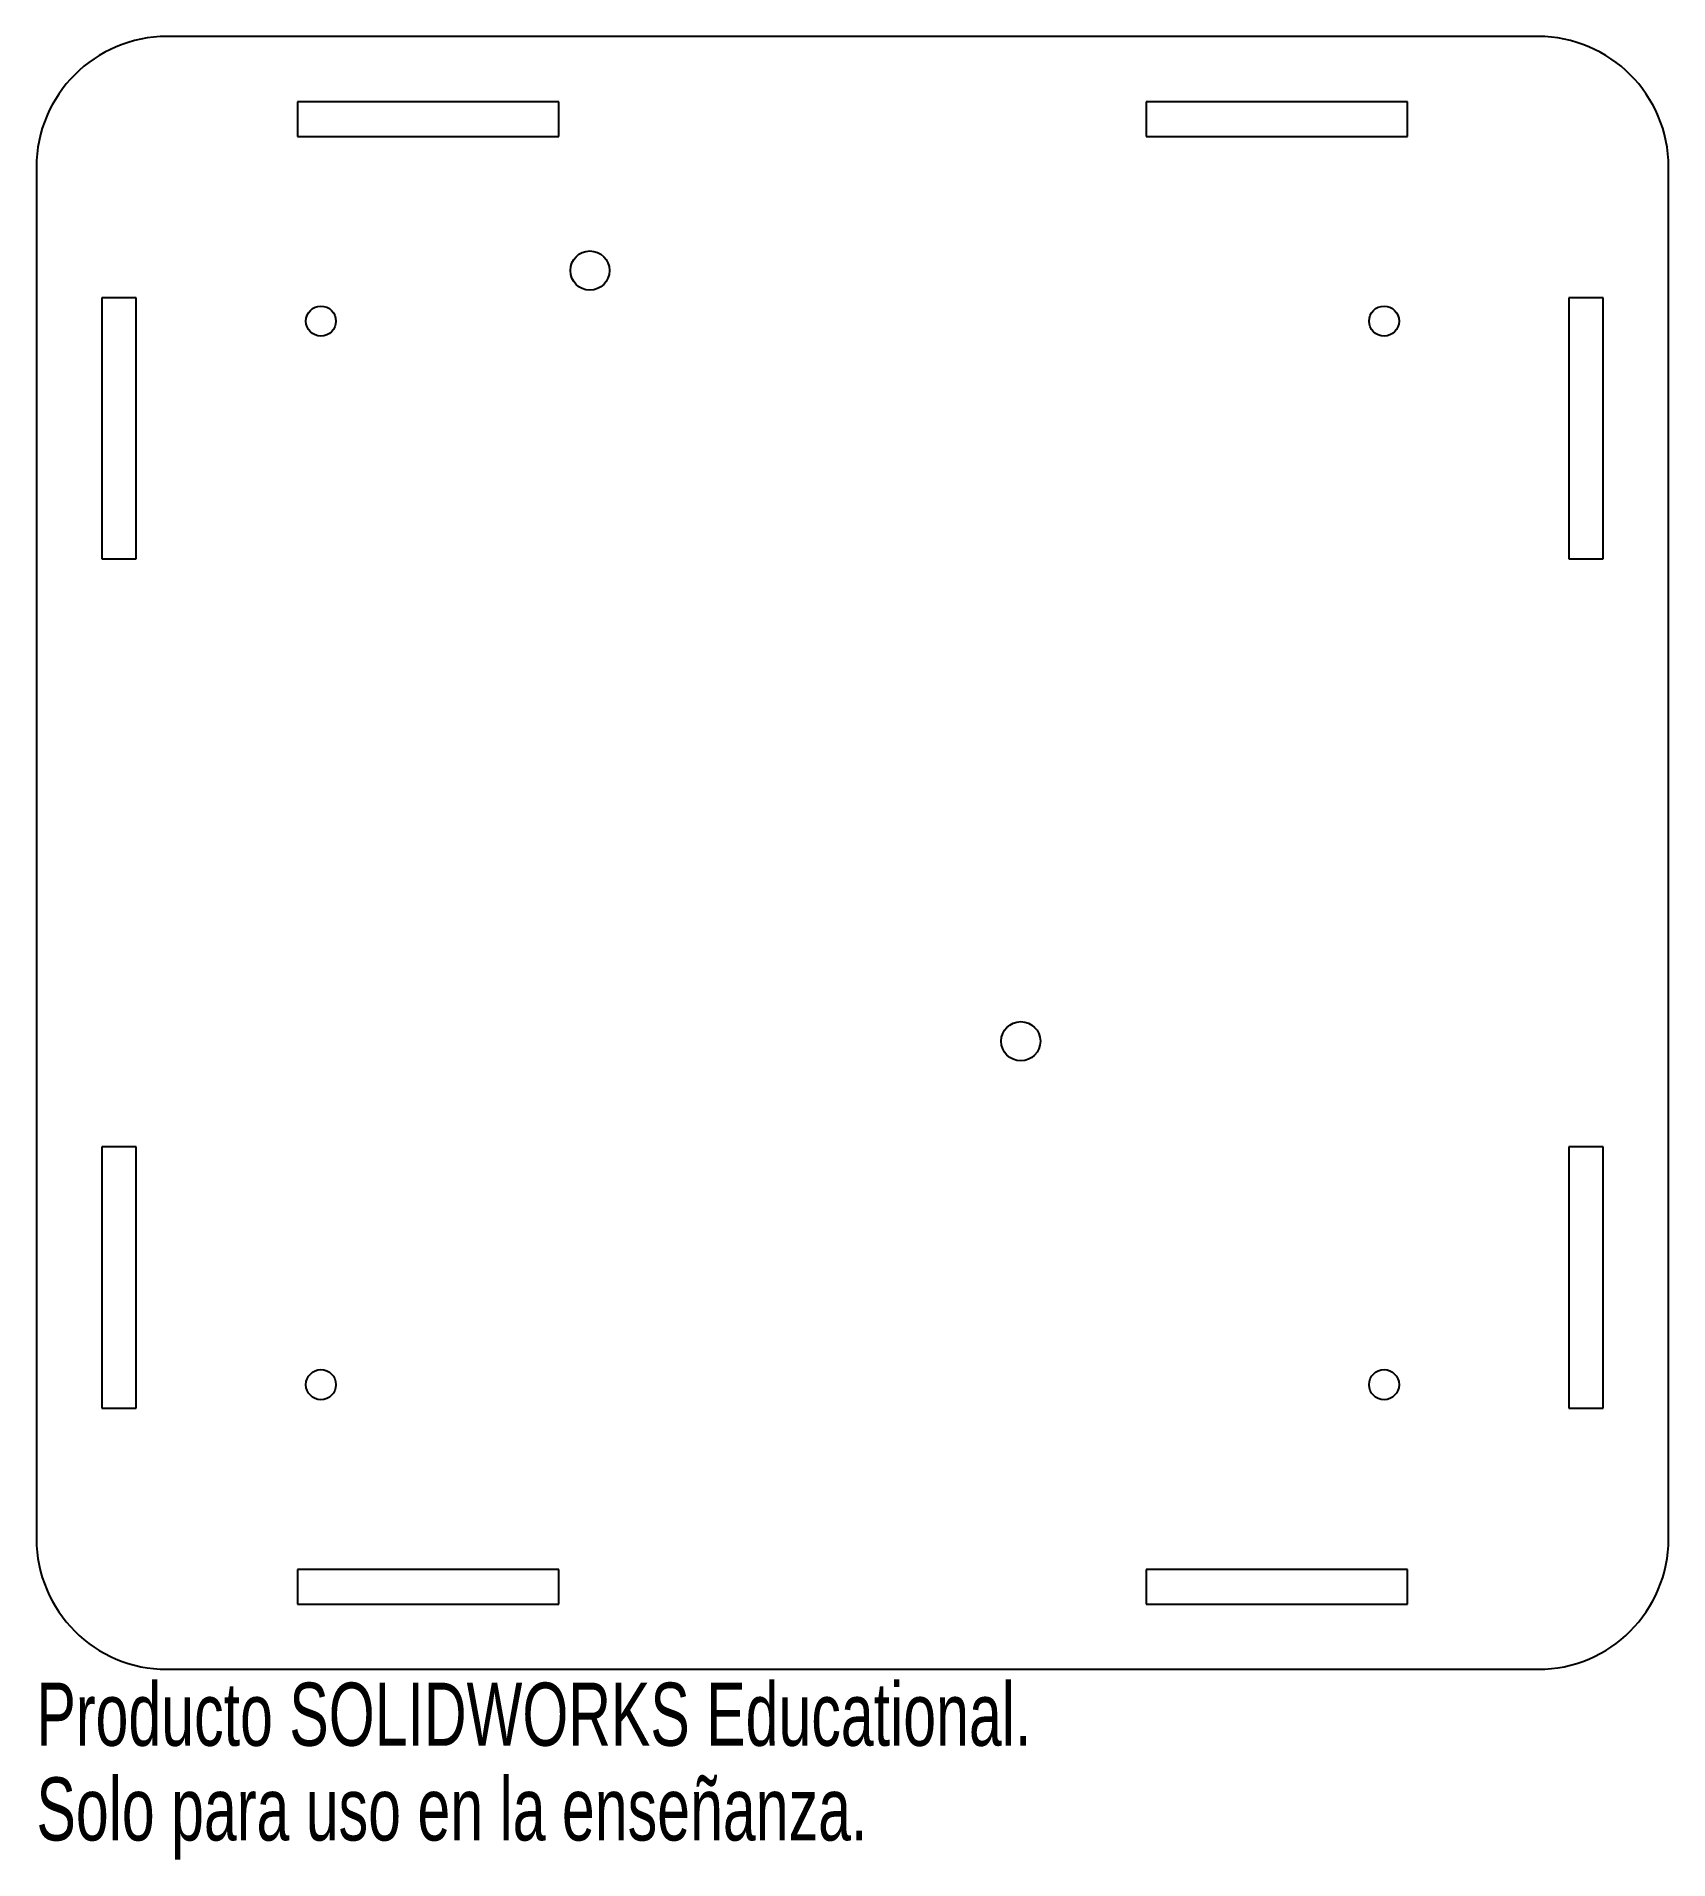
# Model space of a CAD drawing. Header units: millimetres. Extents: x 0 to 125, y -15 to 125.
import ezdxf

# ---------------------------------------------------------------- set-up
doc = ezdxf.new("R2010")
doc.units = ezdxf.units.MM
doc.styles.add('SLDTEXTSTYLE0', font='TXT', dxfattribs={"width": 0.7})

msp = doc.modelspace()

# ---------------------------------------------------------------- linework, layer by layer
at = {"color": 7, "linetype": 'Continuous', "lineweight": 25}
for p, q in [((115, 125), (10, 125)), ((40, 120), (20, 120)), ((20, 120), (20, 117.35)), ((40, 117.35), (40, 120)), ((85, 120), (85, 117.35)), ((105, 120), (85, 120)), ((105, 117.35), (105, 120)), ((20, 117.35), (40, 117.35)), ((85, 117.35), (105, 117.35)), ((0, 115), (0, 10)), ((125, 10), (125, 115)), ((5, 105), (5, 85)), ((7.65, 105), (5, 105)), ((7.65, 85), (7.65, 105)), ((117.35, 105), (117.35, 85)), ((120, 105), (117.35, 105)), ((120, 85), (120, 105)), ((5, 85), (7.65, 85)), ((117.35, 85), (120, 85)), ((5, 40), (5, 20)), ((7.65, 40), (5, 40)), ((7.65, 20), (7.65, 40)), ((120, 40), (117.35, 40)), ((117.35, 40), (117.35, 20)), ((120, 20), (120, 40)), ((5, 20), (7.65, 20)), ((117.35, 20), (120, 20)), ((20, 7.65), (20, 5)), ((40, 7.65), (20, 7.65)), ((40, 5), (40, 7.65)), ((85, 7.65), (85, 5)), ((105, 7.65), (85, 7.65)), ((105, 5), (105, 7.65)), ((20, 5), (40, 5)), ((85, 5), (105, 5)), ((10, 0), (115, 0))]:
    msp.add_line(p, q, dxfattribs=at)
for centre, radius in [((42.39, 107.08), 1.5), ((21.79, 103.21), 1.15), ((103.21, 103.21), 1.15), ((75.39, 48.08), 1.5), ((21.79, 21.79), 1.15), ((103.21, 21.79), 1.15)]:
    msp.add_circle(centre, radius, dxfattribs=at)
for centre, start, end in [((10, 115), 90, 180), ((115, 115), 0, 90), ((10, 10), 180, 270), ((115, 10), 270, 0)]:
    msp.add_arc(centre, 10, start, end, dxfattribs=at)

# ---------------------------------------------------------------- texts
at = {"color": 7, "linetype": 'Continuous', "char_height": 4.8336, "attachment_point": 1, "style": 'SLDTEXTSTYLE0'}
for s, insert in [('Producto SOLIDWORKS Educational.', (0, -1.02)), ('Solo para uso en la enseñanza.', (0, -8.27))]:
    msp.add_mtext(s, dxfattribs=dict(at, insert=insert))

doc.saveas('drawing.dxf')
